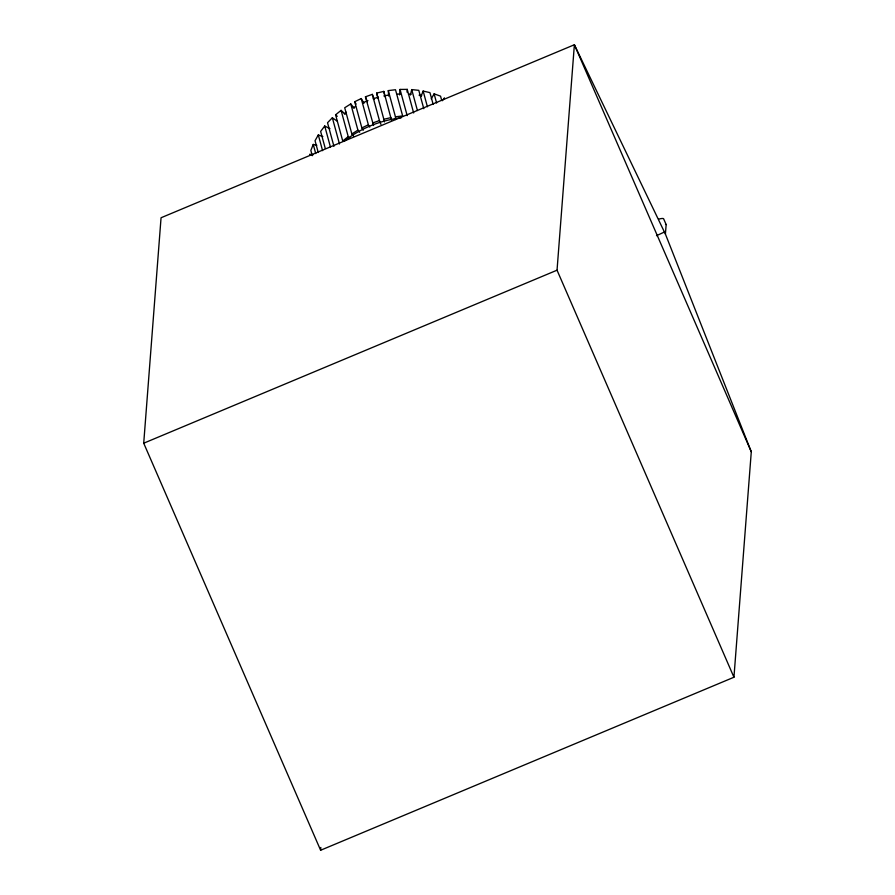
<?xml version="1.0" encoding="UTF-8"?>
<svg xmlns="http://www.w3.org/2000/svg" width="895" height="895" viewBox="0 0 895 895"><rect width="100%" height="100%" fill="white"/><g stroke="black" fill="none" stroke-linecap="round" stroke-linejoin="round"><path stroke-width="1.34" d="M143.715 443.204L161.055 217.753L574.377 44.75L665.41 234.087L751.285 451.796L733.945 677.246L320.623 850.25L143.715 443.204L557.037 270.189L574.377 44.75L751.285 451.796M320.623 850.25L320.835 847.464M665.41 234.087L666.149 224.589L663.62 218.772A14.745 2.361 -23.5 0 0 658.765 219.118M399.55 94.915L400.043 89.433L407.236 89.377L413.658 112.96M406.99 92.118L407.236 89.377M410.402 95.027L411.722 89.589L418.782 90.339L423.782 108.687M316.841 145.247L313.25 144.431L310.845 150.449L312.265 155.696M421.03 96.369L423.145 91.066L429.947 92.621L433.169 104.413M322.849 136.588L318.307 134.955L315.04 140.716L318.251 152.508M431.233 98.92L434.12 93.841L440.553 96.157L441.615 100.095M329.953 128.701L324.717 126.016L320.634 131.431L325.277 148.458M442.287 100.721L444.446 97.857M337.068 121.06L332.347 117.771L327.525 122.738L333.947 146.333M341.084 110.365L348.222 136.577L342.74 141.018L335.591 114.806L341.084 110.365L345.213 114.202M354.23 108.239L350.762 103.932L344.709 107.758L351.858 133.97L353.592 136.13M351.858 133.97L357.911 130.133L350.762 103.932M363.236 130.29L361.86 127.929L354.722 101.728L361.233 98.562L363.974 103.283M361.86 127.929L368.371 124.774L361.233 98.562M656.505 235.687L664.068 232.185M373.573 125.524L365.44 96.805L372.309 94.367L374.278 99.401M372.589 123.007L379.446 120.568L372.309 94.367M377.858 98.349L376.705 93.069L383.798 91.402L391.518 120.254M376.705 93.069L383.843 119.281L390.936 117.614M388.296 90.608L395.5 89.735L402.649 115.936L395.445 116.809L388.296 90.608L388.631 96.033M309.614 154.298L313.339 154.69M335.591 114.806L337.247 116.339M348.222 136.577L349.878 138.11M357.911 130.133L359.633 132.292M368.371 124.774L369.747 127.135M354.722 101.728L356.087 104.088M557.037 270.189L733.945 677.246M379.446 120.568L380.923 124.349M365.44 96.805L367.409 101.84M434.12 93.841L436.615 103.014M423.145 91.066L427.43 106.796M411.722 89.589L417.439 110.555M400.043 89.433L407.18 115.645M332.347 117.771L339.485 143.983M324.717 126.016L330.423 146.981M318.307 134.955L322.592 150.673M313.25 144.431L315.745 153.604M383.798 91.402L384.962 96.682M383.843 119.281L384.425 121.921M395.445 116.809L395.612 119.527M665.5 224.309A14.745 2.361 -23.5 0 1 666.149 224.589M344.094 141.32A96.347 81.031 -15.2 0 1 401.15 117.86M344.239 113.844A84.398 70.973 -15.2 0 1 346.399 112.255M353.201 107.803A84.398 70.973 -15.2 0 1 355.561 106.449M362.9 102.757A84.398 70.973 -15.2 0 1 367.979 100.632M373.181 98.786A84.398 70.973 -15.2 0 1 378.473 97.231M383.854 95.955A84.398 70.973 -15.2 0 1 389.28 94.993M397.469 94.12A84.398 70.973 -15.2 0 1 400.199 93.975M408.366 94.031A84.398 70.973 -15.2 0 1 411.062 94.199M419.061 95.161A84.398 70.973 -15.2 0 1 421.668 95.642"/></g></svg>
